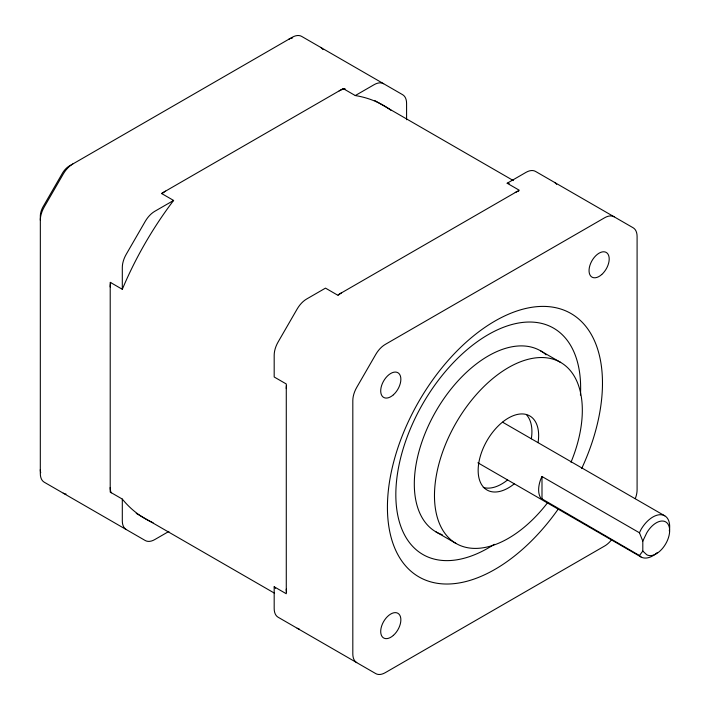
<?xml version="1.0" encoding="UTF-8"?>
<svg xmlns="http://www.w3.org/2000/svg" width="710" height="710" viewBox="0 0 710 710"><rect width="100%" height="100%" fill="white"/><g stroke="black" fill="none" stroke-linecap="round" stroke-linejoin="round"><path stroke-width="1.06" d="M639.444 555.522L642.807 551.084L642.807 541.1L639.444 532.784L541.996 476.525L540.887 478.833A23.758 13.721 -60 0 0 540.887 498.234L639.444 555.522L641.006 556.968A23.758 13.721 -60 0 0 657.238 552.62M639.444 532.784L641.006 529.536A23.758 13.721 -60 0 1 660.903 514.715A23.758 13.721 -60 0 1 669.317 530.947M642.807 541.1L646.766 532.855A18.966 10.952 -60 0 1 665.731 521.903A18.966 10.952 -60 0 1 665.731 543.807A18.966 10.952 -60 0 1 646.766 554.759L642.807 551.084M345.22 88.919A238.56 137.731 -60 0 0 343.178 88.572L161.507 193.457L173.604 200.442A238.56 137.731 -60 0 0 122.306 289.298L110.21 282.314L110.21 492.092L122.306 499.077A238.56 137.731 -60 0 0 153.067 522.72M173.604 200.442L154.753 211.323A19.01 10.978 -60 0 0 145.248 221.36L126.238 254.286A19.01 10.978 -60 0 0 122.306 267.528L122.306 289.298M343.178 88.572L355.275 95.557L374.135 84.668A19.01 10.978 -60 0 1 383.631 83.727M611.363 540.053A19.01 10.978 -60 0 1 604.645 546.008L385.264 672.672A19.01 10.978 -60 0 1 375.759 673.612L278.125 617.238A19.01 10.978 -60 0 1 274.184 608.541L274.184 586.771L286.281 593.746L286.281 383.977L274.184 376.992L274.184 355.222A19.01 10.978 -60 0 1 278.125 341.971L297.135 309.045A19.01 10.978 -60 0 1 306.631 299.017L325.491 288.127L337.587 295.111L519.259 190.227L507.162 183.242L526.012 172.361A19.01 10.978 -60 0 1 535.517 171.412L633.16 227.786A19.01 10.978 -60 0 1 637.092 236.492L637.092 489.811A19.01 10.978 -60 0 1 635.29 498.606M168.891 531.417L154.753 539.582A19.01 10.978 -60 0 1 145.248 540.523L44.251 482.214A19.01 10.978 -60 0 1 40.31 473.508L40.337 215.467A14.253 8.227 -60 0 1 42.778 207.267L62.755 172.654A14.253 8.227 -60 0 1 68.746 166.335L292.138 37.328A19.01 10.978 -60 0 1 301.643 36.387L402.641 94.705A19.01 10.978 -60 0 1 406.582 103.403L406.582 119.733M288.721 39.307L289.44 38.917A14.253 8.227 -60 0 1 291.393 38.163M374.614 100.474L513.365 180.588M540.505 350.793L560.669 362.428M502.618 422.202L664.764 515.815M477.901 462.796L641.006 556.968M435.958 531.87L456.122 543.514M136.231 513.365L274.575 593.232M40.31 469.559L40.337 470.446A14.253 8.227 -60 0 0 40.718 472.674M541.996 476.525L541.996 499.263M122.306 499.077L122.306 520.847A19.01 10.978 -60 0 0 126.238 529.553M547.729 502.538A104.547 60.359 -60 0 1 435.762 510.774A104.547 60.359 -60 0 1 522.143 361.159A104.547 60.359 -60 0 1 570.991 462.245M526.82 415.173A42.769 24.69 -60 0 1 531.337 438.78M507.579 479.933A42.769 24.69 -60 0 1 483.261 487.424M442.277 534.728A104.547 60.359 -60 0 1 434.697 413.38A104.547 60.359 -60 0 1 543.816 352.959M544.606 353.562A104.547 60.359 -60 0 1 546.141 354.831M299.167 628.971A19.01 10.978 -60 0 1 297.135 628.217M614.15 216.816A19.01 10.978 -60 0 0 604.645 217.757L385.264 344.412A19.01 10.978 -60 0 0 375.759 354.441L356.748 387.367A19.01 10.978 -60 0 0 352.817 400.617L352.817 653.937A19.01 10.978 -60 0 0 356.748 662.634M275.515 588.359A238.56 137.731 -60 0 1 274.184 586.771M507.162 183.242A238.56 137.731 -60 0 1 509.203 183.597M554.528 182.39A19.01 10.978 -60 0 1 556.667 184.369M494.275 544.313A130.684 75.446 -60 0 1 395.852 497A130.684 75.446 -60 0 1 490.246 333.487A130.684 75.446 -60 0 1 580.443 395.071M558.539 508.635A152.064 87.8 -60 0 1 389.808 531.905A152.064 87.8 -60 0 1 517.466 310.802A152.064 87.8 -60 0 1 581.667 468.565M514.297 483.812A42.769 24.69 -60 0 1 478.221 472.683A42.769 24.69 -60 0 1 510.375 416.983A42.769 24.69 -60 0 1 538.056 442.658M355.275 95.557A238.56 137.731 -60 0 1 391.13 110.378M320.654 47.366A19.01 10.978 -60 0 1 322.943 49.576M72.757 163.992A19.01 10.978 -60 0 0 63.261 174.021L44.251 206.947A19.01 10.978 -60 0 0 40.31 220.189M66.039 494.045A19.01 10.978 -60 0 1 63.261 493.184M292.023 38.02A14.253 8.227 -60 0 1 292.635 37.932M286.281 388.61A19.01 10.978 -60 0 1 286.547 385.406M286.547 592.007A19.01 10.978 -60 0 1 286.281 589.114M515.238 192.543A19.01 10.978 -60 0 1 518.744 191.061M338.102 295.351A19.01 10.978 -60 0 1 341.599 292.795M111.239 492.838A19.01 10.978 -60 0 1 110.21 487.45M110.201 286.955A19.01 10.978 -60 0 1 110.671 282.642M162.022 193.697A19.01 10.978 -60 0 1 165.528 191.141M339.167 90.889A19.01 10.978 -60 0 1 344.341 89.096M601.734 274.522A14.253 8.227 -60 0 0 606.251 252.44A14.253 8.227 -60 0 0 589.389 267.395A14.253 8.227 -60 0 0 601.734 274.522M393.393 394.804A14.253 8.227 -60 0 0 397.911 372.723A14.253 8.227 -60 0 0 381.048 387.678A14.253 8.227 -60 0 0 393.393 394.804M393.393 635.37A14.253 8.227 -60 0 0 397.911 613.289A14.253 8.227 -60 0 0 381.048 628.243A14.253 8.227 -60 0 0 393.393 635.37"/></g></svg>
